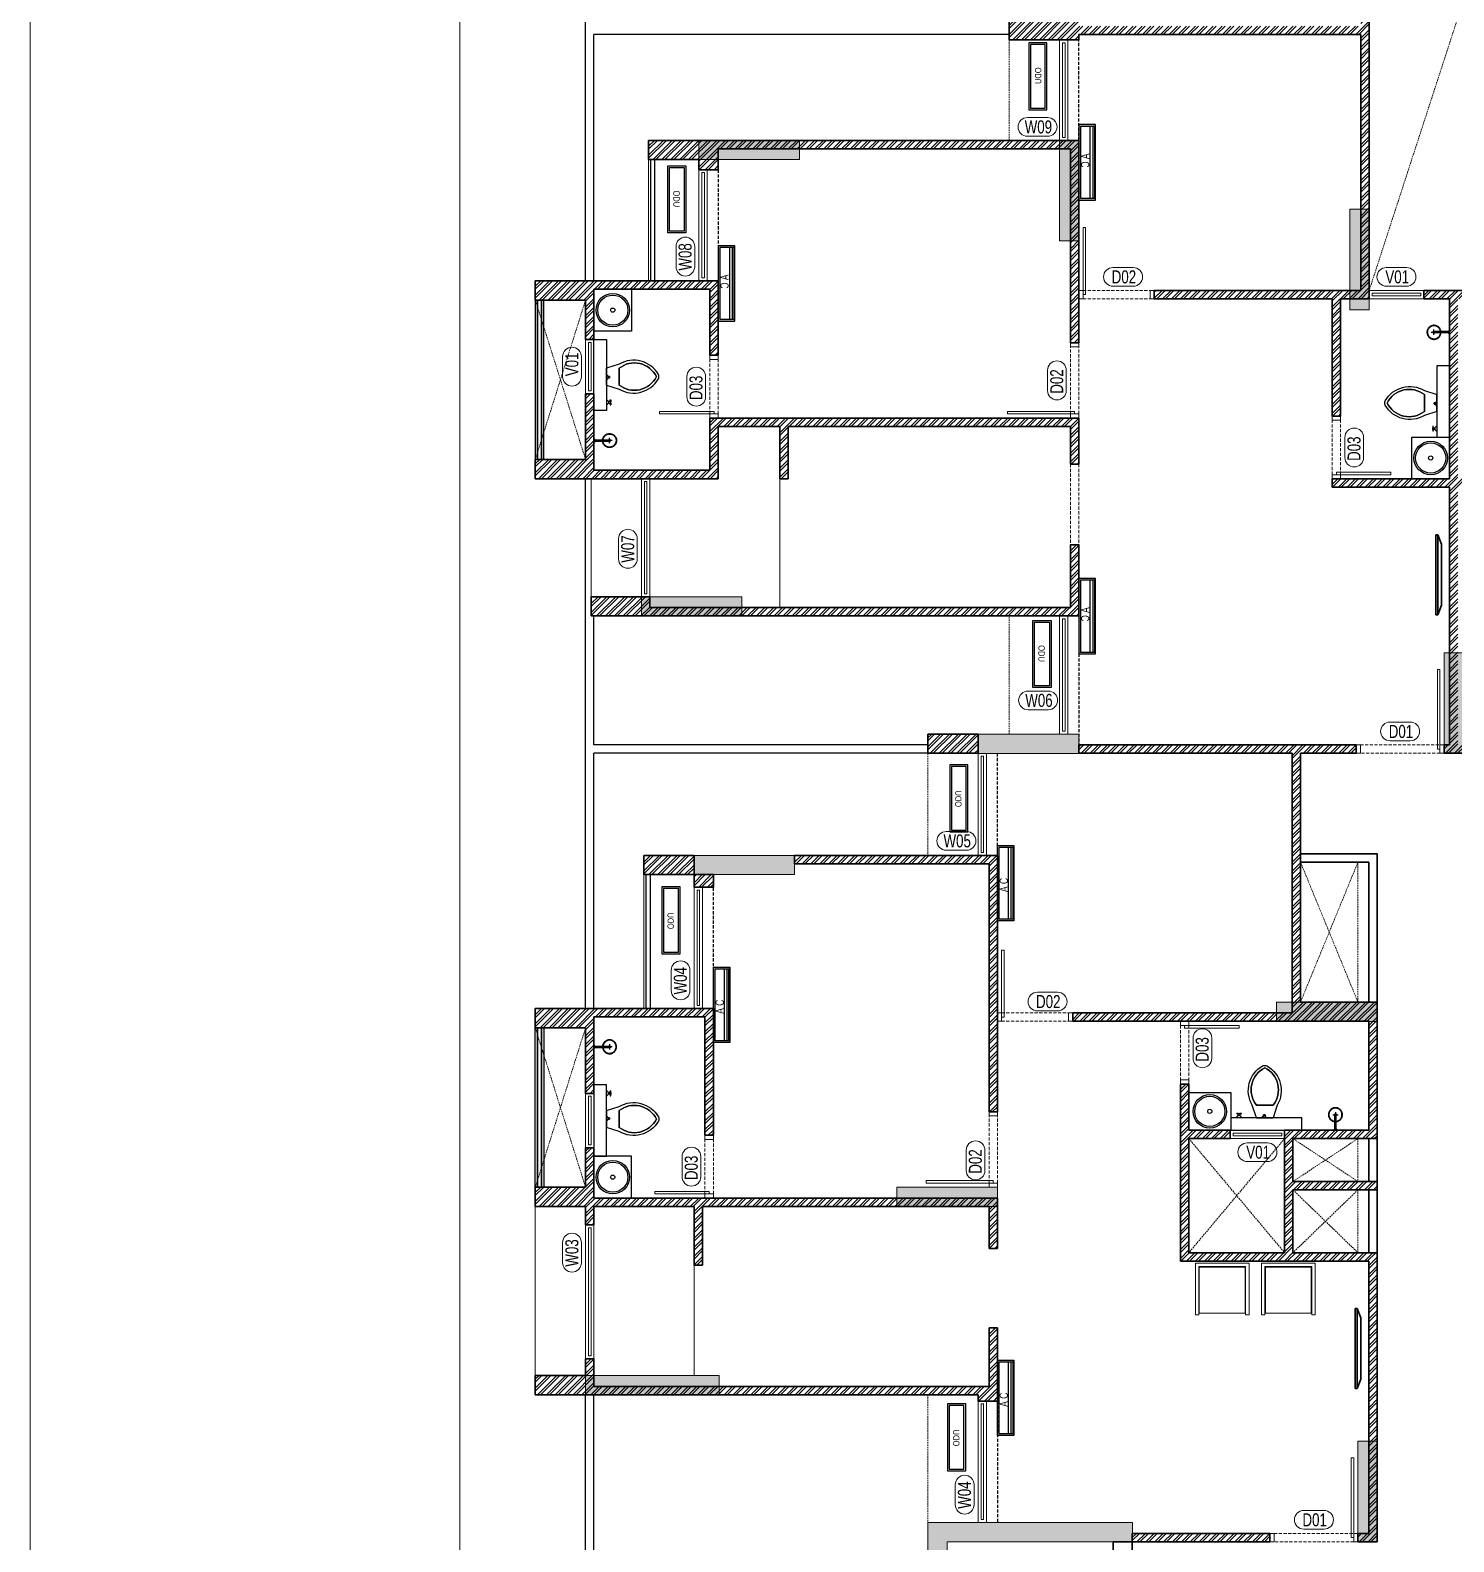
# Model space of a CAD drawing. Header units: inches. Extents: x 899679 to 12882928, y -3363313 to 527800.
# Drawn here: x 975582 to 977057, y 508860 to 510427 of the extents above; entities that cross this region are included whole.
import ezdxf
from ezdxf.enums import TextEntityAlignment as Align

# ---------------------------------------------------------------- set-up
doc = ezdxf.new("R2010")
doc.units = ezdxf.units.IN
doc.header["$LTSCALE"] = 150
doc.linetypes.add('HIDDEN', pattern=[0.375, 0.25, -0.125])
doc.linetypes.add('HIDDEN2', pattern=[0.1875, 0.125, -0.0625])
for name, color, linetype in [('A.C-MSA', 12, 'Continuous'), ('ELE-02-MSA', 4, 'Continuous'), ('P.FIXTURE', 7, 'Continuous'), ('R.C.C HATCH-MSA', 250, 'Continuous')]:
    doc.layers.add(name, color=color, linetype=linetype)
for name, color, linetype, lineweight in [('COLUMN', 5, 'Continuous', 13), ('DOOR NO-MSA', 4, 'Continuous', 9), ('DOOR-MSA', 50, 'Continuous', 13), ('DOTTED LINE-MSA', 3, 'HIDDEN2', 13), ('ELE-01-MSA', 7, 'Continuous', 30), ('ELE-03-MSA', 145, 'Continuous', 18), ('ELE-04-MSA', 139, 'Continuous', 15), ('SHEET', 7, 'Continuous', 13), ('TEXT DETAIL-MSA', 212, 'Continuous', 13), ('WALL HATCH-MSA', 251, 'Continuous', 9), ('WALL-MSA', 32, 'Continuous', 30), ('WINDOE NO-MAS', 4, 'Continuous', 9), ('WINDOW-MSA', 50, 'Continuous', 13)]:
    doc.layers.add(name, color=color, linetype=linetype, lineweight=lineweight)
doc.styles.add('Arial Narrow', font='swisscl.ttf', dxfattribs={"height": 150})
doc.styles.add('Arial-Reg+0.8Sc', font='swisscl.ttf')
doc.styles.add('JA', font='swisscl.ttf')
pattern_1 = [(45, (-824809.495, -564103.96), (-53.0330086, 53.0330086), []), (45, (-824774.14, -564103.96), (-53.0330086, 53.0330086), [])]

# ---------------------------------------------------------------- blocks, each defined once
blk = doc.blocks.new('t4tgg34')
for points in [[(375405, -62759), (375391, -62745), (375391, -62738), (375371, -62738), (375371, -62720), (375391, -62720), (375391, -62713), (375405, -62699), (375405, -62635), (375255, -62585, 0.412342), (374785, -62709, 0.132891), (374785, -62761, 0.412336), (375255, -62885), (375405, -62835)], [(375255, -62835, -0.475238), (374809, -62735, -0.475243), (375255, -62635)]]:
    blk.add_lwpolyline(points, format="xyb", close=True)
blk.add_lwpolyline([(375255, -62835), (375255, -62635, 0.475243), (374809, -62735, 0.475238), (375255, -62835, 0.489246)], format="xyb")
blk.add_lwpolyline([(375405, -62635), (375405, -62699), (375391, -62713), (375391, -62720), (375371, -62720), (375371, -62738), (375391, -62738), (375391, -62745), (375405, -62759), (375405, -62699), (375405, -62835)])
blk = doc.blocks.new('9')
at = {"linetype": 'Continuous'}
for p, q in [((709870, -390415), (709870, -390434)), ((709876, -390415), (709876, -390434)), ((709876, -390434), (709870, -390434))]:
    blk.add_line(p, q, dxfattribs=at)
for points in [[(709876, -390396), (709876, -390377), (709870, -390377), (709870, -390396)], [(709895, -390396), (709920, -390370), (709920, -390440), (709895, -390415)]]:
    blk.add_lwpolyline(points, dxfattribs=at)
blk.add_lwpolyline([(709895, -390415), (709870, -390415), (709870, -390396), (709895, -390396)], close=True, dxfattribs=at)
blk = doc.blocks.new('SHOWE')
at = {"linetype": 'HIDDEN', "ltscale": 0.2}
for p, q in [((3964261, -1171718), (3964261, -1171675)), ((3964261, -1171675), (3964263, -1171675)), ((3964261, -1171718), (3964263, -1171718)), ((3964264, -1171676), (3964264, -1171716)), ((3964269, -1171681), (3964269, -1171696)), ((3964269, -1171689), (3964438, -1171689)), ((3964269, -1171712), (3964269, -1171696)), ((3964269, -1171704), (3964438, -1171704)), ((3964479, -1171696), (3964416, -1171696)), ((3964447, -1171665), (3964447, -1171728))]:
    blk.add_line(p, q, dxfattribs=at)
for radius in [12.5, 10.6]:
    blk.add_circle((3964447, -1171696), radius, dxfattribs=at)
for centre, radius, start, end in [((3964447, -1171696), 84.1, 185.2383, 174.7617), ((3964447, -1171696), 81.4, 185.4105, 174.5895), ((3964447, -1171696), 78, 185.6496, 174.3504), ((3964262, -1171676), 1.76, 358.0282, 62.0821), ((3964262, -1171716), 1.76, 297.9179, 1.9718), ((3964260, -1171685), 10.1, 28.3436, 64.2104), ((3964260, -1171707), 10.1, 295.7896, 331.6564)]:
    blk.add_arc(centre, radius, start, end, dxfattribs=at)
blk = doc.blocks.new('G$C7997B730')
for p, q in [((36, 1325, 0), (0, 1325, 0)), ((0, 1325, 0), (0, 0, 0)), ((36, 1325, 0), (0, 1325, 0)), ((93, 1169, 0), (36, 1325, 0)), ((36, 0, 0), (36, 1325, 0)), ((93, 1169, 0), (36, 1325, 0)), ((93, 156, 0), (93, 1169, 0)), ((36, 0, 0), (0, 0, 0)), ((93, 156, 0), (36, 0, 0))]:
    blk.add_line(p, q)
blk = doc.blocks.new('A$C0454f6c0')
at = {"layer": 'WINDOW-MSA', "ltscale": 5000}
for points in [[(0, 1050), (0, 1000), (-100, 1000), (-100, 1050)], [(0, 0), (0, 50), (-100, 50), (-100, 0)]]:
    blk.add_lwpolyline(points, close=True, dxfattribs=at)
at = {"layer": 'WINDOW-MSA', "linetype": 'HIDDEN'}
for points in [[(-100, 1000), (-100, 50)], [(0, 50), (0, 1000)]]:
    blk.add_lwpolyline(points, dxfattribs=at)
at = {"layer": 'WINDOW-MSA', "ltscale": 5000, "elevation": 0}
blk.add_lwpolyline([(-50, 50), (-1000, 50), (-1000, 80), (-50, 80)], close=True, dxfattribs=at)
blk = doc.blocks.new('A$C16cd5f5f')
at = {"layer": 'WINDOW-MSA', "ltscale": 5000}
for points in [[(50, 50), (50, 850), (80, 850), (80, 50)], [(0, 0), (50, 0), (50, 100), (0, 100)], [(900, 0), (850, 0), (850, 100), (900, 100)]]:
    blk.add_lwpolyline(points, close=True, dxfattribs=at)
at = {"layer": 'WINDOW-MSA', "linetype": 'HIDDEN', "elevation": 0}
blk.add_lwpolyline([(50, 100), (850, 100)], dxfattribs=at)
at = {"layer": 'WINDOW-MSA', "linetype": 'HIDDEN'}
blk.add_lwpolyline([(50, 0), (850, 0)], dxfattribs=at)
blk = doc.blocks.new('A$Ca69f7aba')
at = {"layer": 'WINDOW-MSA', "ltscale": 5000}
for points in [[(-750, 0), (-700, 0), (-700, -100), (-750, -100)], [(0, 0), (-50, 0), (-50, -100), (0, -100)], [(-50, -50), (-50, -700), (-80, -700), (-80, -50)]]:
    blk.add_lwpolyline(points, close=True, dxfattribs=at)
at = {"layer": 'WINDOW-MSA', "linetype": 'HIDDEN'}
blk.add_lwpolyline([(-50, 0), (-700, 0)], dxfattribs=at)
at = {"layer": 'WINDOW-MSA', "linetype": 'HIDDEN', "elevation": 0}
blk.add_lwpolyline([(-50, -100), (-700, -100)], dxfattribs=at)
blk = doc.blocks.new('A$Cbea8c011')
at = {"layer": 'ELE-02-MSA', "elevation": 0}
for points in [[(400, -108), (-400, -108), (-400, 108), (400, 108)], [(380, -88), (-380, -88), (-380, 88), (380, 88)]]:
    blk.add_lwpolyline(points, close=True, dxfattribs=at)
at = {"layer": 'TEXT DETAIL-MSA', "style": 'Arial Narrow'}
blk.add_text('ODU', height=75, dxfattribs=at).set_placement((-106, -42, 0))
blk = doc.blocks.new('AVSBV')
at = {"layer": 'A.C-MSA'}
blk.add_hatch(color=12, dxfattribs=at).paths.add_polyline_path([(33561567, -16156170), (33561567, -16156346), (33561588, -16156346), (33561588, -16156149), (33560688, -16156149), (33560688, -16156346), (33560710, -16156346), (33560710, -16156170)])
at = {"layer": 'A.C-MSA', "color": 12}
for p, q in [((33560710, -16156282), (33561567, -16156282)), ((33560710, -16156314), (33561567, -16156314)), ((33560710, -16156335), (33561567, -16156335))]:
    blk.add_line(p, q, dxfattribs=at)
for points in [[(33560688, -16156149), (33561588, -16156149), (33561588, -16156346), (33560688, -16156346)], [(33560710, -16156170), (33561567, -16156170), (33561567, -16156346), (33560710, -16156346)]]:
    blk.add_lwpolyline(points, close=True, dxfattribs=at)
at = {"layer": 'A.C-MSA', "color": 12, "style": 'JA'}
blk.add_text('A C', height=98.6, dxfattribs=at).set_placement((33561032, -16156274))
blk = doc.blocks.new('BLOCK-G & H TYPICAL COLOUMN')
at = {"layer": 'R.C.C HATCH-MSA'}
h = blk.add_hatch(color=256, dxfattribs=at)
h.dxf.hatch_style = 1
h.paths.add_polyline_path([(172697.62, -104207.75), (172688.57, -104207.75), (172688.57, -104255), (172697.62, -104255)])
h.paths.add_polyline_path([(172327.12, -104207.75), (172336.18, -104207.75), (172336.18, -104255), (172327.12, -104255)])
h.paths.add_polyline_path([(172819.88, -104207.75), (172819.88, -104216.81), (172867.12, -104216.81), (172867.12, -104207.75)])
h.paths.add_polyline_path([(172204.87, -104207.75), (172204.87, -104216.81), (172157.62, -104216.81), (172157.62, -104207.75)])
h.paths.add_polyline_path([(172561.18, -104240.06), (172552.12, -104240.06), (172552.12, -104287.31), (172561.18, -104287.31)])
h.paths.add_polyline_path([(172463.57, -104240.06), (172472.62, -104240.06), (172472.62, -104287.31), (172463.57, -104287.31)])
h.paths.add_polyline_path([(172177.87, -104422.2), (172177.87, -104431.25), (172130.62, -104431.25), (172130.62, -104422.2)])
h.paths.add_polyline_path([(172894.12, -104422.2), (172894.12, -104431.25), (172846.88, -104431.25), (172846.88, -104422.2)])
h.paths.add_polyline_path([(172336.12, -104486.75), (172336.12, -104495.81), (172288.87, -104495.81), (172288.87, -104486.75)])
h.paths.add_polyline_path([(172202.62, -104543.75), (172202.62, -104552.81), (172155.37, -104552.81), (172155.37, -104543.75)])
h.paths.add_polyline_path([(172822.13, -104543.75), (172822.13, -104552.81), (172869.37, -104552.81), (172869.37, -104543.75)])
h.paths.add_polyline_path([(172516.9, -104495.81), (172507.85, -104495.81), (172507.85, -104448.56), (172516.9, -104448.56)])
h.paths.add_polyline_path([(172697.62, -104104.25), (172688.57, -104104.25), (172688.57, -104057.01), (172697.62, -104057.01)])
h.paths.add_polyline_path([(172327.12, -104104.25), (172336.18, -104104.25), (172336.18, -104057.01), (172327.12, -104057.01)])
h.paths.add_polyline_path([(172819.88, -104104.25), (172819.88, -104095.2), (172867.12, -104095.2), (172867.12, -104104.25)])
h.paths.add_polyline_path([(172204.87, -104104.25), (172204.87, -104095.2), (172157.62, -104095.2), (172157.62, -104104.25)])
h.paths.add_polyline_path([(172561.18, -104071.94), (172552.12, -104071.94), (172552.12, -104024.7), (172561.18, -104024.7)])
h.paths.add_polyline_path([(172463.57, -104071.94), (172472.62, -104071.94), (172472.62, -104024.7), (172463.57, -104024.7)])
h.paths.add_polyline_path([(172177.87, -103889.81), (172177.87, -103880.75), (172130.62, -103880.75), (172130.62, -103889.81)])
h.paths.add_polyline_path([(172894.12, -103889.81), (172894.12, -103880.75), (172846.88, -103880.75), (172846.88, -103889.81)])
h.paths.add_polyline_path([(172336.12, -103825.25), (172336.12, -103816.2), (172288.87, -103816.2), (172288.87, -103825.25)])
h.paths.add_polyline_path([(172202.62, -103768.25), (172202.62, -103759.2), (172155.37, -103759.2), (172155.37, -103768.25)])
h.paths.add_polyline_path([(172822.13, -103768.25), (172822.13, -103759.2), (172869.37, -103759.2), (172869.37, -103768.25)])
h.paths.add_polyline_path([(172516.9, -103816.2), (172507.85, -103816.2), (172507.85, -103863.44), (172516.9, -103863.44)])
h.paths.add_polyline_path([(172548.37, -103699.31), (172548.37, -103690.25), (172595.62, -103690.25), (172595.62, -103699.31)])
h.paths.add_polyline_path([(172476.37, -103699.31), (172476.37, -103690.25), (172429.13, -103690.25), (172429.13, -103699.31)])
h.paths.add_polyline_path([(172726.82, -103612.31), (172726.82, -103603.25), (172774.06, -103603.25), (172774.06, -103612.31)])
h.paths.add_polyline_path([(172297.93, -103612.31), (172297.93, -103603.25), (172250.69, -103603.25), (172250.69, -103612.31)])
h.paths.add_polyline_path([(172920.37, -103523.81), (172920.37, -103514.75), (172857.56, -103514.75), (172857.56, -103523.81)])
h.paths.add_polyline_path([(172104.37, -103523.81), (172104.37, -103514.75), (172167.19, -103514.75), (172167.19, -103523.81)])
h.paths.add_polyline_path([(172476.37, -103492.94), (172467.32, -103492.94), (172467.32, -103445.7), (172476.37, -103445.7)])
h.paths.add_polyline_path([(172548.37, -103492.94), (172557.43, -103492.94), (172557.43, -103445.7), (172548.37, -103445.7)])
h.paths.add_polyline_path([(172663.43, -103454.75), (172759.5, -103454.75), (172759.5, -103349.7), (172663.43, -103349.7), (172663.43, -103358.75), (172750.44, -103358.75), (172750.44, -103445.7), (172663.43, -103445.7)])
h.paths.add_polyline_path([(172361.32, -103454.75), (172265.25, -103454.75), (172265.25, -103349.7), (172361.32, -103349.7), (172361.32, -103358.75), (172274.31, -103358.75), (172274.31, -103445.7), (172361.32, -103445.7)])
h.paths.add_polyline_path([(172428.37, -103358.75), (172419.32, -103358.75), (172419.32, -103311.51), (172428.37, -103311.51)])
h.paths.add_polyline_path([(172428.37, -103132.74), (172419.32, -103132.74), (172419.32, -103179.99), (172428.37, -103179.99)])
h.paths.add_polyline_path([(172151.62, -103286.75), (172151.62, -103277.7), (172104.37, -103277.7), (172104.37, -103286.75)])
h.paths.add_polyline_path([(172245.43, -103162.74), (172245.43, -103153.68), (172198.19, -103153.68), (172198.19, -103162.74)])
h.paths.add_polyline_path([(172428.37, -103021.25), (172419.32, -103021.25), (172419.32, -103068.5), (172428.37, -103068.5)])
h.paths.add_polyline_path([(172245.43, -102997.25), (172236.37, -102997.25), (172236.37, -103044.5), (172245.43, -103044.5)])
h.paths.add_polyline_path([(172104.37, -102997.25), (172104.37, -103006.31), (172151.62, -103006.31), (172151.62, -102997.25)])
h.paths.add_polyline_path([(172596.37, -103358.75), (172605.43, -103358.75), (172605.43, -103311.51), (172596.37, -103311.51)])
h.paths.add_polyline_path([(172596.37, -103132.74), (172605.43, -103132.74), (172605.43, -103179.99), (172596.37, -103179.99)])
h.paths.add_polyline_path([(172873.13, -103286.75), (172873.13, -103277.7), (172920.37, -103277.7), (172920.37, -103286.75)])
h.paths.add_polyline_path([(172779.32, -103162.74), (172779.32, -103153.68), (172826.56, -103153.68), (172826.56, -103162.74)])
h.paths.add_polyline_path([(172596.37, -103021.25), (172605.43, -103021.25), (172605.43, -103068.5), (172596.37, -103068.5)])
h.paths.add_polyline_path([(172779.32, -102997.25), (172788.37, -102997.25), (172788.37, -103044.5), (172779.32, -103044.5)])
h.paths.add_polyline_path([(172920.37, -102997.25), (172920.37, -103006.31), (172873.13, -103006.31), (172873.13, -102997.25)])
h.paths.add_polyline_path([(172548.37, -104612.7), (172548.37, -104621.75), (172595.62, -104621.75), (172595.62, -104612.7)])
h.paths.add_polyline_path([(172476.37, -104612.7), (172476.37, -104621.75), (172429.13, -104621.75), (172429.13, -104612.7)])
h.paths.add_polyline_path([(172297.93, -104699.7), (172297.93, -104708.75), (172250.69, -104708.75), (172250.69, -104699.7)])
h.paths.add_polyline_path([(172104.37, -104788.2), (172104.37, -104797.25), (172167.19, -104797.25), (172167.19, -104788.2)])
h.paths.add_polyline_path([(172726.82, -104699.7), (172726.82, -104708.75), (172774.06, -104708.75), (172774.06, -104699.7)])
h.paths.add_polyline_path([(172920.37, -104788.2), (172920.37, -104797.25), (172857.56, -104797.25), (172857.56, -104788.2)])
h.paths.add_polyline_path([(172476.37, -104819.06), (172467.32, -104819.06), (172467.32, -104866.31), (172476.37, -104866.31)])
h.paths.add_polyline_path([(172548.37, -104819.06), (172557.43, -104819.06), (172557.43, -104866.31), (172548.37, -104866.31)])
h.paths.add_polyline_path([(172663.43, -104857.25), (172759.5, -104857.25), (172759.5, -104962.31), (172663.43, -104962.31), (172663.43, -104953.25), (172750.44, -104953.25), (172750.44, -104866.31), (172663.43, -104866.31)])
h.paths.add_polyline_path([(172361.32, -104857.25), (172265.25, -104857.25), (172265.25, -104962.31), (172361.32, -104962.31), (172361.32, -104953.25), (172274.31, -104953.25), (172274.31, -104866.31), (172361.32, -104866.31)])
h.paths.add_polyline_path([(172428.37, -104953.25), (172419.32, -104953.25), (172419.32, -105000.5), (172428.37, -105000.5)])
h.paths.add_polyline_path([(172428.37, -105178.31), (172419.32, -105178.31), (172419.32, -105131.06), (172428.37, -105131.06)])
h.paths.add_polyline_path([(172151.62, -105025.25), (172151.62, -105034.31), (172104.37, -105034.31), (172104.37, -105025.25)])
h.paths.add_polyline_path([(172245.43, -105072.5), (172236.37, -105072.5), (172236.37, -105025.25), (172245.43, -105025.25)])
h.paths.add_polyline_path([(172428.37, -105290.75), (172419.32, -105290.75), (172419.32, -105243.51), (172428.37, -105243.51)])
h.paths.add_polyline_path([(172245.43, -105314.75), (172236.37, -105314.75), (172236.37, -105267.51), (172245.43, -105267.51)])
h.paths.add_polyline_path([(172104.37, -105277.35), (172113.43, -105277.35), (172113.43, -105314.75), (172104.37, -105314.75)])
h.paths.add_polyline_path([(172596.37, -104953.25), (172605.43, -104953.25), (172605.43, -105000.5), (172596.37, -105000.5)])
h.paths.add_polyline_path([(172596.37, -105178.31), (172605.43, -105178.31), (172605.43, -105131.06), (172596.37, -105131.06)])
h.paths.add_polyline_path([(172873.13, -105025.25), (172873.13, -105034.31), (172920.37, -105034.31), (172920.37, -105025.25)])
h.paths.add_polyline_path([(172788.37, -105025.25), (172779.32, -105025.25), (172779.32, -105072.5), (172788.37, -105072.5)])
h.paths.add_polyline_path([(172596.37, -105290.75), (172605.43, -105290.75), (172605.43, -105243.51), (172596.37, -105243.51)])
h.paths.add_polyline_path([(172779.32, -105314.75), (172788.37, -105314.75), (172788.37, -105267.51), (172779.32, -105267.51)])
h.paths.add_polyline_path([(172911.32, -105314.75), (172920.37, -105314.75), (172920.37, -105277.35), (172911.32, -105277.35)])
h.paths.add_polyline_path([(172688.63, -104486.75), (172688.63, -104495.81), (172735.87, -104495.81), (172735.87, -104486.75)])
h.paths.add_polyline_path([(172688.63, -103825.25), (172688.63, -103816.2), (172735.87, -103816.2), (172735.87, -103825.25)])
at = {"layer": 'COLUMN'}
for points in [[(172204.87, -104207.75), (172204.87, -104216.81), (172157.62, -104216.81), (172157.62, -104207.75)], [(172327.12, -104207.75), (172336.18, -104207.75), (172336.18, -104255), (172327.12, -104255)], [(172463.57, -104240.06), (172472.62, -104240.06), (172472.62, -104287.31), (172463.57, -104287.31)], [(172177.87, -104422.2), (172177.87, -104431.25), (172130.62, -104431.25), (172130.62, -104422.2)], [(172516.9, -104495.81), (172507.85, -104495.81), (172507.85, -104448.56), (172516.9, -104448.56)], [(172336.12, -104486.75), (172336.12, -104495.81), (172288.87, -104495.81), (172288.87, -104486.75)], [(172202.62, -104543.75), (172202.62, -104552.81), (172155.37, -104552.81), (172155.37, -104543.75)], [(172476.37, -104612.7), (172476.37, -104621.75), (172429.13, -104621.75), (172429.13, -104612.7)], [(172297.93, -104699.7), (172297.93, -104708.75), (172250.69, -104708.75), (172250.69, -104699.7)], [(172104.37, -104788.2), (172104.37, -104797.25), (172167.19, -104797.25), (172167.19, -104788.2)], [(172476.37, -104819.06), (172467.32, -104819.06), (172467.32, -104866.31), (172476.37, -104866.31)], [(172361.32, -104857.25), (172265.25, -104857.25), (172265.25, -104962.31), (172361.32, -104962.31), (172361.32, -104953.25), (172274.31, -104953.25), (172274.31, -104866.31), (172361.32, -104866.31)]]:
    blk.add_lwpolyline(points, close=True, dxfattribs=at)
blk = doc.blocks.new('Win-Tag-03')
blk.add_lwpolyline([(-130, 120), (130, 120, -0.414214), (250, 0), (250, 0, -0.414214), (130, -120), (-130, -120, -0.414214), (-250, 0), (-250, 0, -0.414214)], format="xyb", close=True)
blk = doc.blocks.new('A$Cd700c26d')
at = {"layer": 'WALL HATCH-MSA'}
h = blk.add_hatch(dxfattribs=at)
h.set_pattern_fill('ANSI32', color=256, scale=200)
h.set_pattern_definition(pattern_1)
h.paths.add_polyline_path([(10854, -27127), (10513, -27127), (10513, -25726), (10413, -25726), (10413, -27127), (8288, -27127), (8288, -27227), (10754, -27227), (10754, -30282), (7388, -30282), (7388, -30217), (6558, -30217), (6558, -30447), (7388, -30447), (7388, -30382), (10754, -30382), (10754, -33437), (8288, -33437), (8288, -33537), (10413, -33537), (10413, -34938), (10513, -34938), (10513, -33537), (10854, -33537)])
h = blk.add_hatch(dxfattribs=at)
h.set_pattern_fill('ANSI32', color=256, scale=200)
h.set_pattern_definition(pattern_1)
h.paths.add_polyline_path([(3083, -31747), (7288, -31747), (7288, -34062), (7388, -34062), (7388, -31647), (2253, -31647), (2253, -31877), (2853, -31877), (2853, -31997), (3083, -31997)])
h = blk.add_hatch(dxfattribs=at)
h.set_pattern_fill('ANSI32', color=256, scale=200)
h.set_pattern_definition(pattern_1)
h.paths.add_polyline_path([(1600, -33423), (2983, -33423), (2983, -34212), (3083, -34212), (3083, -33323), (900, -33323), (900, -33553), (1500, -33553), (1500, -34023), (1600, -34023)])
h = blk.add_hatch(dxfattribs=at)
h.set_pattern_fill('ANSI32', color=256, scale=200)
h.set_pattern_definition(pattern_1)
h.paths.add_polyline_path([(12223, -33437), (11504, -33437), (11504, -33537), (11813, -33537), (11813, -35688), (10413, -35688), (10413, -35788), (11813, -35788), (11813, -38863), (11748, -38863), (11748, -38963), (11978, -38963), (11978, -38863), (11913, -38863), (11913, -35788), (13313, -35788), (13313, -35688), (11913, -35688), (11913, -33537), (12223, -33537)])
h = blk.add_hatch(dxfattribs=at)
h.set_pattern_fill('ANSI32', color=256, scale=200)
h.set_pattern_definition(pattern_1)
h.paths.add_polyline_path([(3083, -35062), (3819, -35062), (3819, -35685), (3919, -35685), (3919, -35062), (7288, -35062), (7288, -35512), (7388, -35512), (7388, -34962), (2983, -34962), (2983, -35585), (1600, -35585), (1600, -34673), (1500, -34673), (1500, -35455), (900, -35455), (900, -35685), (3083, -35685)])
h = blk.add_hatch(dxfattribs=at)
h.set_pattern_fill('ANSI32', color=256, scale=200)
h.set_pattern_definition(pattern_1)
h.paths.add_polyline_path([(7388, -36474), (7288, -36474), (7288, -37224), (2267, -37224), (2267, -37094), (1567, -37094), (1567, -37324), (7388, -37324)])
h = blk.add_hatch(dxfattribs=at)
h.set_pattern_fill('ANSI32', color=256, scale=200)
h.set_pattern_definition(pattern_1)
h.paths.add_polyline_path([(6186, -38963), (6186, -38733), (5586, -38733), (5586, -38963)])
h = blk.add_hatch(dxfattribs=at)
h.set_pattern_fill('ANSI32', color=256, scale=200)
h.set_pattern_definition(pattern_1)
h.paths.add_polyline_path([(10949, -41932), (10034, -41932), (10034, -38963), (10698, -38963), (10698, -38863), (7386, -38863), (7386, -38963), (9934, -38963), (9934, -42062), (7316, -42062), (7316, -42162), (10849, -42162), (10849, -43462), (9844, -43462), (9844, -44924), (8701, -44924), (8701, -43562), (9194, -43562), (9194, -43462), (8701, -43462), (8701, -42912), (8601, -42912), (8601, -45024), (10849, -45024), (10849, -48274), (10719, -48274), (10719, -48374), (10949, -48374), (10949, -44924), (9944, -44924), (9944, -44174), (10949, -44174), (10949, -44074), (9944, -44074), (9944, -43562), (10949, -43562)])
h = blk.add_hatch(dxfattribs=at)
h.set_pattern_fill('ANSI32', color=256, scale=200)
h.set_pattern_definition(pattern_1)
h.paths.add_polyline_path([(2795, -40411), (2795, -40181), (2195, -40181), (2195, -40411)])
h = blk.add_hatch(dxfattribs=at)
h.set_pattern_fill('ANSI32', color=256, scale=200)
h.set_pattern_definition(pattern_1)
h.paths.add_polyline_path([(6316, -40281), (6316, -43242), (6416, -43242), (6416, -40181), (3995, -40181), (3995, -40281)])
h = blk.add_hatch(dxfattribs=at)
h.set_pattern_fill('ANSI32', color=256, scale=200)
h.set_pattern_definition(pattern_1)
h.paths.add_polyline_path([(3025, -40411), (2795, -40411), (2795, -40560), (3025, -40560)])
h = blk.add_hatch(dxfattribs=at)
h.set_pattern_fill('ANSI32', color=256, scale=200)
h.set_pattern_definition(pattern_1)
h.paths.add_polyline_path([(1600, -42110), (2925, -42110), (2925, -43522), (3025, -43522), (3025, -42010), (900, -42010), (900, -42240), (1500, -42240), (1500, -43022), (1600, -43022)])
h = blk.add_hatch(dxfattribs=at)
h.set_pattern_fill('ANSI32', color=256, scale=200)
h.set_pattern_definition(pattern_1)
h.paths.add_polyline_path([(1600, -43672), (1500, -43672), (1500, -44142), (900, -44142), (900, -44372), (1500, -44372), (1500, -44590), (1600, -44590), (1600, -44372), (2795, -44372), (2795, -45072), (2895, -45072), (2895, -44372), (6316, -44372), (6316, -44872), (6416, -44872), (6416, -44272), (1600, -44272)])
h = blk.add_hatch(dxfattribs=at)
h.set_pattern_fill('ANSI32', color=256, scale=200)
h.set_pattern_definition(pattern_1)
h.paths.add_polyline_path([(1600, -46190), (1500, -46190), (1500, -46390), (900, -46390), (900, -46620), (6186, -46620), (6186, -46694), (6416, -46694), (6416, -45820), (6316, -45820), (6316, -46520), (1600, -46520)])
h = blk.add_hatch(dxfattribs=at)
h.set_pattern_fill('ANSI32', color=256, scale=200)
h.set_pattern_definition(pattern_1)
h.paths.add_polyline_path([(9669, -48274), (8026, -48274), (8026, -48374), (9669, -48374)])
at = {"ltscale": 100}
for p, q in [((8780, -45665), (8780, -45049)), ((8780, -45049), (9419, -45049)), ((9379, -45089), (8820, -45089)), ((8820, -45089), (8820, -45665)), ((9373, -45095), (8826, -45095)), ((8826, -45095), (8826, -45645)), ((9373, -45645), (9373, -45095)), ((9379, -45665), (9379, -45089)), ((9419, -45049), (9419, -45665)), ((9569, -45665), (9569, -45049)), ((9569, -45049), (10208, -45049)), ((10168, -45089), (9609, -45089)), ((9609, -45089), (9609, -45665)), ((10162, -45095), (9615, -45095)), ((9615, -45095), (9615, -45645)), ((10162, -45645), (10162, -45095)), ((10168, -45665), (10168, -45089)), ((10208, -45049), (10208, -45665)), ((8826, -45645), (9373, -45645)), ((9615, -45645), (10162, -45645)), ((8820, -45665), (8780, -45665)), ((9419, -45665), (9379, -45665)), ((9609, -45665), (9569, -45665)), ((10208, -45665), (10168, -45665))]:
    blk.add_line(p, q, dxfattribs=at)
at = {"layer": 'Defpoints', "color": 1, "lineweight": 0}
blk.add_lwpolyline([(23726, 0), (0, 0), (0, -60665), (23726, -60665)], close=True, dxfattribs=at)
at = {"layer": 'DOOR-MSA', "linetype": 'HIDDEN'}
for p, q in [((7288, -35512), (7288, -36474)), ((7388, -35512), (7388, -36474))]:
    blk.add_line(p, q, dxfattribs=at)
at = {"layer": 'DOTTED LINE-MSA'}
for p, q in [((12873, -27227), (10854, -33437)), ((6558, -31647), (6558, -30447)), ((6558, -38733), (6558, -37324)), ((5586, -38963), (5586, -40181)), ((10719, -40263), (10034, -41932)), ((10034, -40263), (10719, -41932)), ((10719, -41932), (10719, -40263)), ((9844, -43562), (8701, -44924)), ((8701, -43562), (9844, -44924)), ((9944, -44074), (10719, -43562)), ((10719, -44074), (9944, -43562)), ((10719, -43562), (10719, -44074)), ((9944, -44174), (10719, -44924)), ((10719, -44174), (9944, -44924)), ((10719, -44174), (10719, -44924)), ((5586, -46621), (5586, -48144))]:
    blk.add_line(p, q, dxfattribs=at)
for points in [[(1500, -33553), (900, -35455)], [(1500, -35455), (900, -33553)], [(1500, -42240), (900, -44142)], [(900, -42240), (1500, -44142)]]:
    blk.add_lwpolyline(points, dxfattribs=at)
at = {"layer": 'ELE-01-MSA'}
for p, q in [((925, -33553), (925, -35455)), ((975, -35455), (975, -33553)), ((10849, -41932), (10849, -40263)), ((925, -44142), (925, -42240)), ((975, -42240), (975, -44142)), ((10849, -43562), (10849, -44074)), ((10949, -43562), (10949, -44074)), ((10849, -44174), (10849, -44924)), ((10949, -44174), (10949, -44924))]:
    blk.add_line(p, q, dxfattribs=at)
for points in [[(10949, -41932), (10949, -40163), (10034, -40163)], [(10849, -40263), (10034, -40263)]]:
    blk.add_lwpolyline(points, dxfattribs=at)
at = {"layer": 'ELE-02-MSA'}
for p, q in [((1500, -33323), (1500, -27341)), ((1600, -33323), (1600, -30382)), ((6558, -30382), (1600, -30382)), ((2278, -33323), (2278, -31877)), ((2328, -33323), (2328, -31877)), ((900, -33553), (900, -35455)), ((1000, -35455), (1000, -33553)), ((1500, -42010), (1500, -35685)), ((1600, -38863), (1600, -37324)), ((5586, -38863), (1600, -38863)), ((1600, -42010), (1600, -38963)), ((5586, -38963), (1600, -38963)), ((2220, -40411), (2220, -42010)), ((2270, -40411), (2270, -42010)), ((900, -44142), (900, -42240)), ((1000, -42240), (1000, -44142)), ((1500, -52411), (1500, -46620)), ((1600, -50647), (1600, -46620))]:
    blk.add_line(p, q, dxfattribs=at)
at = {"layer": 'ELE-02-MSA', "linetype": 'HIDDEN'}
for p, q in [((7388, -31647), (7388, -30447)), ((3083, -31997), (3083, -33323)), ((7388, -37324), (7388, -38863)), ((6416, -40181), (6416, -38963)), ((3025, -42010), (3025, -40560)), ((6416, -46694), (6416, -48144))]:
    blk.add_line(p, q, dxfattribs=at)
at = {"layer": 'ELE-03-MSA'}
for p, q in [((3819, -35685), (3819, -37224)), ((2795, -45072, 0), (2795, -46390))]:
    blk.add_line(p, q, dxfattribs=at)
at = {"layer": 'ELE-04-MSA'}
for p, q in [((2253, -33323), (2253, -31877)), ((1567, -37094), (1567, -35685)), ((2195, -40411), (2195, -42010)), ((900, -46390), (900, -44372))]:
    blk.add_line(p, q, dxfattribs=at)
at = {"layer": 'P.FIXTURE'}
for points in [[(1600, -33423), (2050, -33423), (2050, -33923), (1600, -33923)], [(1750, -34023), (1750, -34873), (1600, -34873), (1600, -34023)], [(11663, -34338), (11663, -35188), (11813, -35188), (11813, -34338)], [(11363, -35188), (11813, -35188), (11813, -35688), (11363, -35688)], [(1750, -43772), (1750, -42922), (1600, -42922), (1600, -43772)], [(9201, -43012), (9201, -43462), (8701, -43462), (8701, -43012)], [(10051, -43312), (9201, -43312), (9201, -43462), (10051, -43462)], [(1600, -44272), (2050, -44272), (2050, -43772), (1600, -43772)]]:
    blk.add_lwpolyline(points, close=True, dxfattribs=at)
for centre, radius in [((1825, -33673), 200), ((1825, -33673), 180), ((1825, -33673), 25), ((11588, -35438), 200), ((11588, -35438), 180), ((11588, -35438), 25), ((8951, -43237), 200), ((8951, -43237), 180), ((8951, -43237), 25), ((1825, -44022), 200), ((1825, -44022), 180), ((1825, -44022), 25)]:
    blk.add_circle(centre, radius, dxfattribs=at)
at = {"layer": 'WALL-MSA'}
for p, q in [((10854, -33537), (10854, -27127)), ((6558, -30447), (6558, -30217)), ((6558, -30447), (7388, -30447)), ((7388, -30382), (10754, -30382)), ((7388, -30447), (7388, -30382)), ((10754, -33437), (10754, -30382)), ((2253, -31647), (7388, -31647)), ((2253, -31647), (2253, -31877)), ((3083, -31747), (7288, -31747)), ((3083, -31997), (3083, -31747)), ((7288, -31747), (7288, -34062)), ((7388, -31647), (7388, -34062)), ((2253, -31877), (2853, -31877)), ((2853, -31877), (2853, -31997)), ((2853, -31997), (3083, -31997)), ((900, -33553), (900, -33323)), ((3083, -33323), (900, -33323)), ((3083, -34212), (3083, -33323)), ((1500, -33553), (900, -33553)), ((1500, -34023), (1500, -33553)), ((1600, -34023), (1600, -33423)), ((2983, -33423), (1600, -33423)), ((2983, -34212), (2983, -33423, 0)), ((8288, -33437), (8288, -33537)), ((10754, -33437), (8288, -33437)), ((10413, -33537), (8288, -33537)), ((10413, -33537), (10413, -34938)), ((10854, -33537), (10513, -33537)), ((10513, -33537), (10513, -34938)), ((11504, -33537), (11504, -33437)), ((12223, -33437), (11504, -33437)), ((11813, -33537), (11504, -33537)), ((11813, -35688), (11813, -33537)), ((1600, -34023), (1500, -34023)), ((7288, -34062), (7388, -34062)), ((3083, -34212), (2983, -34212)), ((1500, -35455), (1500, -34673)), ((1600, -34673), (1500, -34673)), ((1600, -35585), (1600, -34673)), ((2983, -34962), (7388, -34962)), ((2983, -34962, 0), (2983, -35585)), ((7388, -34962), (7388, -35512)), ((10513, -34938), (10413, -34938)), ((3083, -35062), (3819, -35062)), ((3083, -35062), (3083, -35685)), ((3819, -35685), (3819, -35062)), ((3919, -35062), (7288, -35062)), ((3919, -35685), (3919, -35062)), ((7288, -35062), (7288, -35512)), ((900, -35685), (900, -35455)), ((900, -35455), (1500, -35455)), ((7288, -35512), (7388, -35512)), ((900, -35685), (3083, -35685)), ((1600, -35585), (2983, -35585)), ((3819, -35685), (3919, -35685)), ((11813, -35688), (10413, -35688)), ((10413, -35688), (10413, -35788)), ((11813, -35788), (10413, -35788)), ((11813, -38863), (11813, -35788)), ((7288, -36474), (7388, -36474)), ((7288, -36474), (7288, -37224)), ((7388, -36474), (7388, -37324)), ((1567, -37324), (1567, -37094)), ((7388, -37324), (1567, -37324)), ((5586, -38963), (5586, -38733)), ((6186, -38733), (5586, -38733)), ((6186, -38963), (6186, -38733)), ((5586, -38963), (6186, -38963)), ((10698, -38863), (7386, -38863)), ((7386, -38963), (7386, -38863)), ((9934, -38963), (7386, -38963)), ((9934, -38963), (9934, -42062)), ((10034, -38963), (10034, -41932)), ((10698, -38963), (10034, -38963)), ((10698, -38963), (10698, -38863)), ((11748, -38963), (11748, -38863)), ((11748, -38863), (11813, -38863)), ((11748, -38963), (11978, -38963)), ((2195, -40181), (2795, -40181)), ((2195, -40411), (2195, -40181)), ((2795, -40411), (2795, -40181)), ((3995, -40181), (6416, -40181)), ((3995, -40281), (3995, -40181)), ((6416, -43242), (6416, -40181)), ((2195, -40411), (2795, -40411)), ((3025, -40411), (2795, -40411)), ((3025, -40560), (3025, -40411)), ((3995, -40281), (6316, -40281)), ((6316, -43242), (6316, -40281)), ((3025, -42010), (900, -42010)), ((900, -42240), (900, -42010)), ((3025, -42010, 0), (3025, -43522)), ((10034, -41932), (10949, -41932)), ((10949, -41932), (10949, -43562)), ((2925, -42110), (1600, -42110)), ((1600, -43022), (1600, -42110)), ((2925, -42110, 0), (2925, -43522)), ((7316, -42162), (7316, -42062)), ((7316, -42062), (9934, -42062)), ((7316, -42162), (10849, -42162)), ((10849, -42162), (10849, -43462)), ((1500, -42240), (900, -42240)), ((1500, -43022), (1500, -42240)), ((8601, -42912), (8701, -42912)), ((8601, -45024), (8601, -42912)), ((8701, -43462), (8701, -42912)), ((1600, -43022), (1500, -43022)), ((6316, -43242), (6416, -43242)), ((8701, -43462), (9194, -43462)), ((9194, -43562), (9194, -43462)), ((9844, -43462), (10849, -43462)), ((9844, -44924), (9844, -43462)), ((3025, -43522), (2925, -43522)), ((8701, -43562), (9194, -43562)), ((8701, -44924), (8701, -43562)), ((9944, -43562), (10949, -43562)), ((9944, -44074), (9944, -43562)), ((1600, -43672), (1500, -43672)), ((1500, -44142), (1500, -43672)), ((1600, -44272), (1600, -43672)), ((900, -44142), (1500, -44142)), ((900, -44372), (900, -44142)), ((9944, -44074), (10949, -44074)), ((9944, -44174), (10949, -44174)), ((9944, -44924), (9944, -44174)), ((10949, -44074), (10949, -44174)), ((900, -44372), (1500, -44372)), ((1500, -44372), (1500, -44590)), ((1600, -44272), (6416, -44272)), ((1600, -44372), (1600, -44590)), ((1600, -44372), (2795, -44372)), ((2795, -44372), (2795, -45072, 0)), ((2895, -44372), (2895, -45072, 0)), ((2895, -44372), (6316, -44372)), ((6316, -44872), (6316, -44372)), ((6416, -44872), (6416, -44272)), ((1500, -44590), (1600, -44590)), ((6316, -44872), (6416, -44872)), ((2795, -45072, 0), (2895, -45072, 0)), ((8601, -45024), (10849, -45024)), ((8701, -44924), (9844, -44924)), ((9944, -44924), (10949, -44924)), ((10849, -45024), (10849, -48274)), ((10949, -44924), (10949, -48374)), ((6316, -46520), (6316, -45820)), ((6316, -45820), (6416, -45820)), ((6416, -46694), (6416, -45820)), ((1500, -46190), (1600, -46190)), ((1500, -46190), (1500, -46390)), ((1600, -46190), (1600, -46520)), ((900, -46620), (900, -46390)), ((900, -46390), (1500, -46390)), ((1600, -46520), (6316, -46520)), ((6186, -46620), (900, -46620)), ((9669, -48274), (8026, -48274)), ((9669, -48274), (9669, -48374)), ((10849, -48274), (10719, -48274)), ((10719, -48274), (10719, -48374)), ((10949, -48374), (10719, -48374))]:
    blk.add_line(p, q, dxfattribs=at)
for points in [[(1567, -37094), (2267, -37094), (2267, -37224), (7288, -37224)], [(3025, -40560), (2795, -40560), (2795, -40411)], [(6416, -46694), (6186, -46694), (6186, -46620)], [(8026, -48274), (8026, -48953), (7796, -48953), (7796, -48374), (9669, -48374)]]:
    blk.add_lwpolyline(points, dxfattribs=at)
at = {"layer": 'WINDOW-MSA'}
for p, q in [((7158, -30447), (7158, -31647)), ((7258, -30447), (7258, -31647)), ((2853, -31997), (2853, -33323)), ((2953, -31997), (2953, -33323)), ((11504, -33437), (10854, -33437)), ((11504, -33537), (10854, -33537)), ((1500, -34023), (1500, -34673)), ((1600, -34023), (1600, -34673)), ((2167, -35685), (2167, -37094)), ((2167, -35685), (2267, -35685)), ((2267, -35685), (2267, -37094)), ((7158, -37324), (7158, -38733)), ((7258, -37324), (7258, -38733)), ((6186, -38963), (6186, -40181)), ((6286, -38963), (6286, -40181)), ((2795, -40560), (2795, -42010)), ((2895, -40560), (2895, -42010)), ((1500, -43672), (1500, -43022)), ((1600, -43022), (1600, -43672)), ((9194, -43462), (9844, -43462)), ((9194, -43562), (9844, -43562)), ((1500, -46190), (1500, -44590)), ((1600, -44590), (1600, -46190)), ((6186, -46694), (6186, -48144)), ((6286, -46694), (6286, -48144))]:
    blk.add_line(p, q, dxfattribs=at)
for points in [[(7223, -31612), (7223, -30482), (7193, -30482), (7193, -31612)], [(2918, -33288), (2918, -32032), (2888, -32032), (2888, -33288)], [(11469, -33472), (11469, -33502), (10889, -33502), (10889, -33472)], [(1565, -34638), (1565, -34058), (1535, -34058), (1535, -34638)], [(2232, -37059), (2232, -35720), (2202, -35720), (2202, -37059)], [(7223, -38698), (7223, -37359), (7193, -37359), (7193, -38698)], [(6251, -40146), (6251, -38998), (6221, -38998), (6221, -40146)], [(2860, -41975), (2860, -40595), (2830, -40595), (2830, -41975)], [(1535, -43057), (1535, -43637), (1565, -43637), (1565, -43057)], [(9809, -43497), (9229, -43497), (9229, -43527), (9809, -43527)], [(1535, -44625), (1535, -46155), (1565, -46155), (1565, -44625)], [(6251, -48109), (6251, -46729), (6221, -46729), (6221, -48109)]]:
    blk.add_lwpolyline(points, close=True, dxfattribs=at)
at = {"xscale": -1}
for p, rotation in [((6897, -30882, 0), 90), ((5954, -39499, 0), 270), ((2520, -40956, 0), 270), ((5929, -47128, 0), 270)]:
    blk.add_blockref('A$Cbea8c011', p, dxfattribs=dict(at, rotation=rotation))
at = {"rotation": 270}
for p in [(2590, -32351, 0), (6948, -37779, 0)]:
    blk.add_blockref('A$Cbea8c011', p, dxfattribs=at)
at = {"layer": 'A.C-MSA', "xscale": -1, "rotation": 90}
for p in [(-16148761, 33529229), (-16153066, 33527784), (-16148761, 33523813)]:
    blk.add_blockref('AVSBV', p, dxfattribs=at)
at = {"layer": 'A.C-MSA', "rotation": 90.00000000000001}
for p in [(-16149733, -33601651), (-16153124, -33603104), (-16149733, -33607795)]:
    blk.add_blockref('AVSBV', p, dxfattribs=at)
at = {"layer": 'COLUMN', "xscale": 25.4, "yscale": 25.4, "zscale": 25.4}
blk.add_blockref('BLOCK-G & H TYPICAL COLOUMN', (-4369951, 2615230), dxfattribs=at)
at = {"layer": 'DOOR NO-MSA', "xscale": -0.9300595238095237, "yscale": 0.9300595238095237, "zscale": 0.9300595238095237}
for p in [(7916, -33276, 0), (11223, -38702, 0), (7014, -41926, 0), (10194, -48112, 0)]:
    blk.add_blockref('Win-Tag-03', p, dxfattribs=at)
at = {"layer": 'DOOR NO-MSA', "xscale": -0.9300595238095237, "yscale": 0.9300595238095237, "zscale": 0.9300595238095237, "rotation": 270.0000000000001}
for p in [(7126, -34512, 0), (2821, -34587, 0), (10675, -35313, 0), (8863, -42483, 0), (6155, -43822, 0), (2764, -43897, 0)]:
    blk.add_blockref('Win-Tag-03', p, dxfattribs=at)
at = {"layer": 'DOOR-MSA'}
for p in [(7388, -33537, 0), (6416, -42162, 0)]:
    blk.add_blockref('A$C16cd5f5f', p, dxfattribs=at)
for name, p, rotation in [('A$C16cd5f5f', (7388, -34962, 0), 90.00000000000001), ('A$Ca69f7aba', (3083, -34962), 270.0000000000001), ('A$Ca69f7aba', (8601, -42162, 0), 90.00000000000001), ('A$Ca69f7aba', (3025, -44272), 270)]:
    blk.add_blockref(name, p, dxfattribs=dict(at, rotation=rotation))
at = {"layer": 'DOOR-MSA', "xscale": -1, "rotation": 90}
blk.add_blockref('A$Ca69f7aba', (10413, -35688, 0), dxfattribs=at)
at = {"layer": 'DOOR-MSA', "extrusion": (-1.86541e-41, 1.29247e-26, -1), "zscale": -1.000000000000001, "rotation": 270}
blk.add_blockref('A$C0454f6c0', (-11748, -38963, 0), dxfattribs=at)
at = {"layer": 'DOOR-MSA', "extrusion": (-2.58287e-41, 1.29247e-26, -1), "zscale": -1, "rotation": 270}
blk.add_blockref('A$C0454f6c0', (-10719, -48374, 0), dxfattribs=at)
at = {"layer": 'ELE-01-MSA', "xscale": 0.7200000000000002, "yscale": 0.7200000000000002, "zscale": 0.7200000000000002}
for p in [(11649, -37309, 0), (10685, -46544, 0)]:
    blk.add_blockref('G$C7997B730', p, dxfattribs=at)
at = {"layer": 'P.FIXTURE', "lineweight": 30}
for p, rotation in [((3976074, -1205634), 180), ((-1161245, -4007724), 90.00000000000001)]:
    blk.add_blockref('SHOWE', p, dxfattribs=dict(at, rotation=rotation))
at = {"layer": 'P.FIXTURE'}
for name, p, rotation in [('t4tgg34', (377155, -97202), 180), ('9', (711670, -433427), 180), ('9', (399706, 666608), 270)]:
    blk.add_blockref(name, p, dxfattribs=dict(at, rotation=rotation))
at = {"layer": 'P.FIXTURE', "xscale": -1}
for p, rotation in [((-363742, -97517), 180), ((-53128, 332093), 90)]:
    blk.add_blockref('t4tgg34', p, dxfattribs=dict(at, rotation=rotation))
for name, p in [('9', (711670, 355632)), ('t4tgg34', (377155, 19407))]:
    blk.add_blockref(name, p, dxfattribs=at)
at = {"layer": 'P.FIXTURE', "lineweight": 30, "xscale": -1, "rotation": 180}
blk.add_blockref('SHOWE', (-3962661, -1206926), dxfattribs=at)
at = {"layer": 'P.FIXTURE'}
blk.add_blockref('9', (-698257, 355317), dxfattribs=at)
at = {"layer": 'P.FIXTURE', "lineweight": 30}
blk.add_blockref('SHOWE', (-3962661, 1129230), dxfattribs=at)
at = {"layer": 'WINDOE NO-MAS', "xscale": -0.9300595238095237, "yscale": 0.9300595238095237, "zscale": 0.9300595238095237}
for p in [(6895, -31486, 0), (11179, -33276), (6902, -38331, 0), (5926, -40008), (9519, -43724)]:
    blk.add_blockref('Win-Tag-03', p, dxfattribs=at)
at = {"layer": 'WINDOE NO-MAS', "xscale": -0.9300595238095237, "yscale": 0.9300595238095237, "zscale": 0.9300595238095237, "rotation": 270.0000000000001}
for p in [(2691, -33034), (1338, -34348), (2005, -36522), (2634, -41673), (1338, -44923), (6025, -47812)]:
    blk.add_blockref('Win-Tag-03', p, dxfattribs=at)
at = {"layer": 'WINDOW-MSA', "rotation": 90.00000000000001}
blk.add_blockref('A$C16cd5f5f', (6416, -44142), dxfattribs=at)
at = {"layer": 'DOOR NO-MSA', "style": 'Arial-Reg+0.8Sc'}
for s, p in [('D02', (7926, -33276, 0)), ('D01', (11233, -38702, 0)), ('D02', (7023, -41926, 0)), ('D01', (10203, -48112, 0))]:
    blk.add_text(s, height=155, dxfattribs=at).set_placement(p, align=Align.MIDDLE_CENTER)
for s, p in [('D02', (7124, -34525, 0)), ('D03', (2818, -34601, 0)), ('D03', (10672, -35327, 0)), ('D03', (8860, -42497, 0)), ('D03', (2761, -43911, 0)), ('D02', (6152, -43835, 0))]:
    blk.add_text(s, height=155, rotation=90, dxfattribs=at).set_placement(p, align=Align.MIDDLE_CENTER)
at = {"layer": 'WINDOE NO-MAS', "style": 'Arial-Reg+0.8Sc'}
for s, p in [('W09', (6905, -31486, 0)), ('V01', (11188, -33276)), ('W06', (6912, -38331, 0)), ('W05', (5936, -40008)), ('V01', (9528, -43724))]:
    blk.add_text(s, height=155, dxfattribs=at).set_placement(p, align=Align.MIDDLE_CENTER)
for s, p in [('W08', (2688, -33038)), ('V01', (1336, -34321)), ('W07', (2003, -36524)), ('W04', (2631, -41678)), ('W03', (1336, -44927)), ('W04', (6022, -47817))]:
    blk.add_text(s, height=155, rotation=90, dxfattribs=at).set_placement(p, align=Align.MIDDLE_CENTER)

msp = doc.modelspace()

# ---------------------------------------------------------------- linework, layer by layer
at = {"layer": 'SHEET', "color": 1, "linetype": 'ByBlock', "ltscale": 0.5}
msp.add_lwpolyline([(975582.01, 519835.08), (975582.01, 499648.85)], dxfattribs=at)

# ---------------------------------------------------------------- block references
at = {"layer": 'WALL HATCH-MSA', "xscale": 0.08682596334372078, "yscale": 0.08682596334372078, "zscale": 0.08682596334372078}
msp.add_blockref('A$Cd700c26d', (976027.33, 513060.3, 0), dxfattribs=at)

doc.saveas('drawing.dxf')
